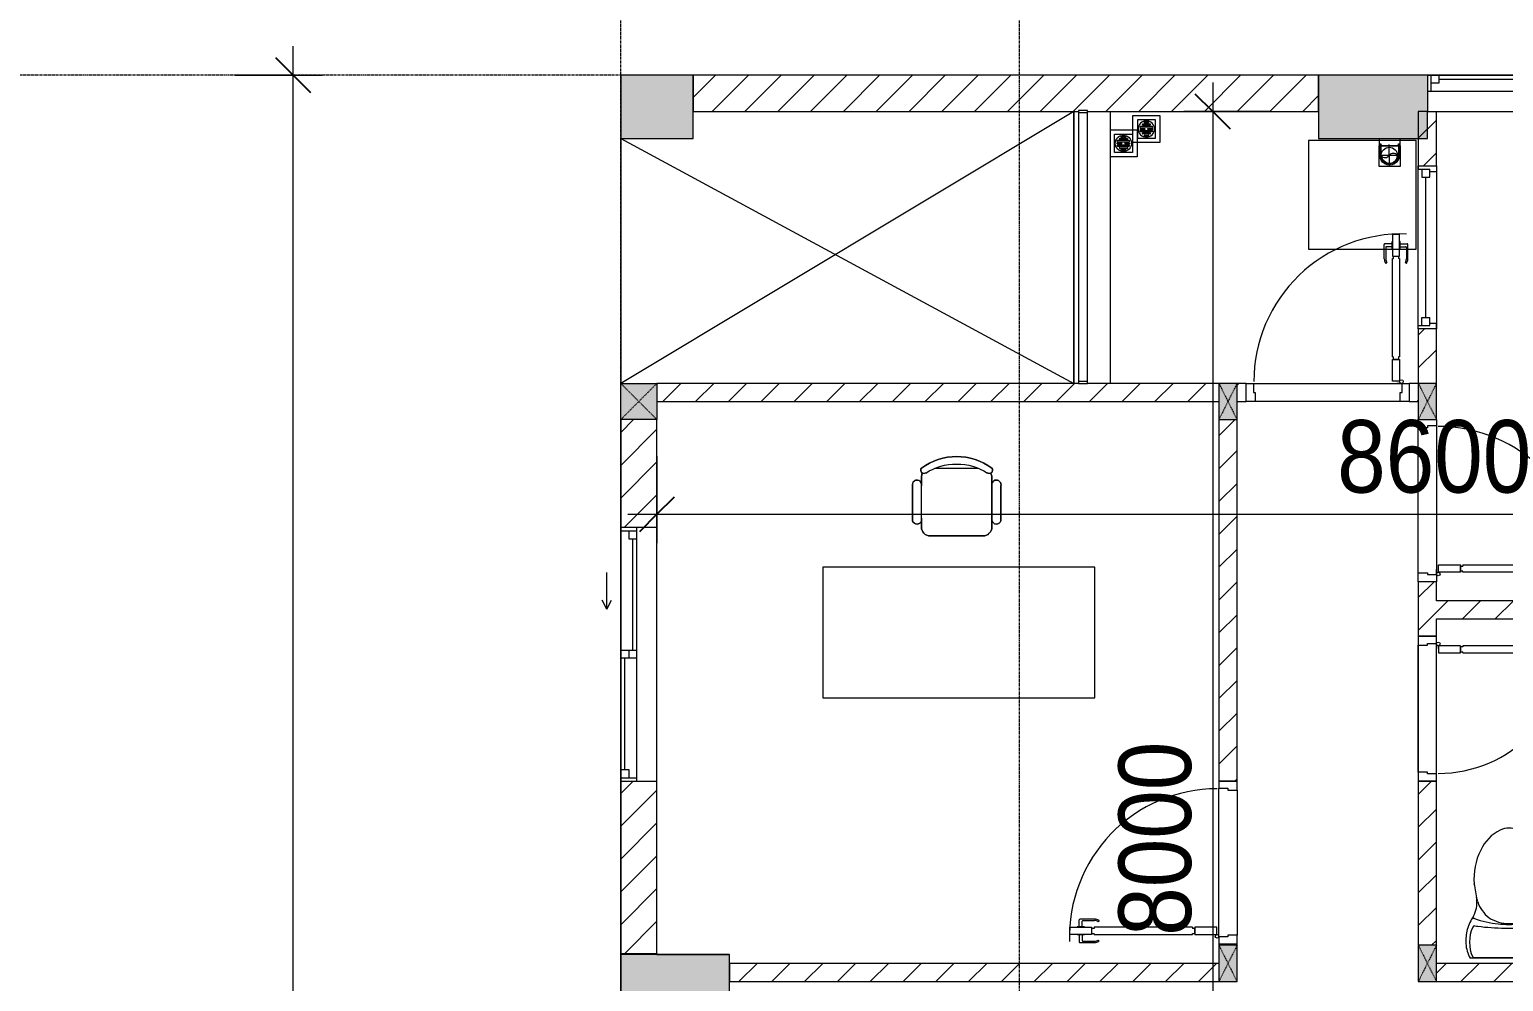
# Model space of a CAD drawing. Header units: millimetres. Extents: x 1591 to 239055, y -15958 to 83255.
# Drawn here: x 198571 to 206702, y 73237 to 78489 of the extents above; entities that cross this region are included whole.
import ezdxf

# ---------------------------------------------------------------- set-up
doc = ezdxf.new("R2010")
doc.units = ezdxf.units.MM
for name, pattern in [('Dash', [6, 3, -3]), ('Grid Line', [22.225, 12.7, -3.175, 3.175, -3.175]), ('IMPORT-CENTER _2_', [40.64, 25.4, -5.08, 5.08, -5.08])]:
    doc.linetypes.add(name, pattern=pattern)
for name, color, linetype, lineweight in [('0-1', 250, 'Continuous', 5), ('A-ANNO-DIMS', 211, 'Continuous', 9), ('A-ANNO-DIMS-160', 211, 'Continuous', 9), ('A-DETL-GENF-1', 9, 'Continuous', 9), ('A-DETL-THIN-1', 151, 'Continuous', 9), ('A-DOOR-1', 254, 'Continuous', 9), ('A-DOOR-2', 9, 'Continuous', 9), ('A-FLOR-1', 7, 'Continuous', 9), ('A-FLOR-2', 9, 'Continuous', 9), ('A-FLOR-HRAL-1', 254, 'Continuous', 9), ('A-FLOR-HRAL-2', 9, 'Continuous', 9), ('A-GLAZ', 151, 'Continuous', 9), ('A-GLAZ-1', 254, 'Continuous', 9), ('A-GLAZ-2', 9, 'Continuous', 9), ('A-WALL-1', 253, 'Continuous', 18), ('A-WALL-2', 9, 'Continuous', 9), ('A-WALL-3', 113, 'Continuous', 18), ('A-WALL-PATT-1', 10, 'Continuous', 9), ('A-WALL-PATT-2', 111, 'Continuous', 9), ('G-IMPT', 8, 'Continuous', 9), ('G-IMPT-1', 254, 'Continuous', 9), ('G-IMPT-2', 8, 'IMPORT-CENTER _2_', 9), ('I-FURN', 30, 'Continuous', 9), ('I-FURN-1', 254, 'Continuous', 9), ('M-EQPM', 50, 'Continuous', 9), ('M-EQPM-1', 254, 'Continuous', 9), ('P-SANR-FIXT-1', 254, 'Continuous', 9), ('S-COLS', 52, 'Continuous', 9), ('S-COLS-1', 52, 'Continuous', 5), ('S-COLS-2', 250, 'Continuous', 18), ('S-COLS-3', 254, 'Continuous', 9), ('S-COLS-4', 253, 'Continuous', 18), ('S-COLS-5', 52, 'Continuous', 18), ('S-COLS-HDLN', 52, 'Dash', 9), ('S-COLS-HDLN-1', 9, 'Dash', 9), ('S-GRID-1', 1, 'Grid Line', 9)]:
    doc.layers.add(name, color=color, linetype=linetype, lineweight=lineweight)
doc.styles.add('UTM Avo', font='UTM Avo.ttf', dxfattribs={"width": 0.9, "height": 400})
doc.dimstyles.new('1_Dim_chi_tiet_2_5', dxfattribs={"dimscale": 304.8, "dimtxt": 399.720379, "dimasz": 0.629921, "dimexe": 0.524934, "dimexo": 0.0625, "dimgap": 0.052493, "dimtad": 1, "dimdec": 0, "dimrnd": 5, "dimzin": 0, "dimdsep": 46, "dimtxsty": 'UTM Avo', "dimblk1": 'OBLIQUE', "dimblk2": 'OBLIQUE', "dimsah": 1, "dimcen": 0.09, "dimdle": 0.524934, "dimazin": 0, "dimtfac": 1, "dimtdec": 4, "dimtix": 1, "dimtmove": 0, "dimatfit": 3, "dimfxl": 1.049869, "dimfxlon": 1, "dimtvp": 1, "dimtolj": 1, "dimtzin": 0, "dimarcsym": 2})
doc.dimstyles.new('1_Dim_chi_tiet_2_5_1', dxfattribs={"dimscale": 304.8, "dimtxt": 399.720379, "dimasz": 0.629921, "dimexe": 0.524934, "dimexo": 0.0625, "dimgap": 0.052493, "dimtad": 1, "dimdec": 0, "dimrnd": 5, "dimzin": 0, "dimdsep": 46, "dimtxsty": 'UTM Avo', "dimblk1": 'OBLIQUE', "dimblk2": 'OBLIQUE', "dimsah": 1, "dimcen": 0.09, "dimdle": 0.524934, "dimazin": 0, "dimtfac": 1, "dimtdec": 4, "dimtix": 1, "dimtmove": 0, "dimatfit": 3, "dimfxl": 1.049869, "dimfxlon": 1, "dimtvp": 1, "dimtolj": 1, "dimtzin": 0, "dimarcsym": 2})
pattern_1 = [(45, (0, 0), (-90.50967, 90.50967), [])]
pattern_2 = [(45, (95879.7, 0), (-90.50967, 90.50967), [])]

# ---------------------------------------------------------------- blocks, each defined once
blk = doc.blocks.new('NCV_TKTC_KET CAU_rvt-1-TKCS_MB TẦNG 6-8')
at = {"layer": 'S-COLS-1'}
for points in [[(106352.6, 77886.9), (106352.6, 78236.9), (105952.6, 78236.9), (105952.6, 77886.9), (106086.5, 77886.9)], [(109802.5, 77886.9), (110402.5, 77886.9), (110402.5, 78236.9), (109802.5, 78236.9), (109802.5, 78036.9)], [(106552.6, 73036.9), (106552.6, 73386.9), (105952.6, 73386.9), (105952.6, 73036.9), (105977.6, 73036.9), (105977.6, 73041.9), (106027.6, 73041.9), (106027.6, 73036.9), (106086.5, 73036.9)]]:
    blk.add_hatch(color=256, dxfattribs=at).paths.add_polyline_path(points)
at = {"layer": 'A-FLOR-1'}
for p, q in [((108452.4, 78036.9), (108452.4, 76536.9)), ((105952.4, 76536.9), (105952.4, 69961.9))]:
    blk.add_line(p, q, dxfattribs=at)
at = {"layer": 'S-COLS-2'}
for p, q in [((106352.6, 78236.9), (105952.6, 78236.9)), ((105952.6, 78236.9), (105952.6, 77886.9)), ((106352.6, 77886.9), (106352.6, 78236.9)), ((110402.5, 78236.9), (109802.5, 78236.9)), ((109802.5, 78236.9), (109802.5, 77886.9)), ((110402.5, 77886.9), (110402.5, 78036.9)), ((105952.6, 77886.9), (106352.6, 77886.9)), ((109802.5, 77886.9), (110402.5, 77886.9)), ((105952.6, 73386.9), (105952.6, 73036.9)), ((106552.6, 73386.9), (105952.6, 73386.9)), ((106552.6, 73036.9), (106552.6, 73386.9))]:
    blk.add_line(p, q, dxfattribs=at)
blk = doc.blocks.new('DOOR_CW_01 CANH MO-PANEL KINH - DIW_01-900x2200-CỬA GỖ VÂN LAMINATE-V80-TKCS_MB TẦNG 6-8')
at = {"layer": 'A-DETL-GENF-1'}
for p, q in [((-397, -182), (-397, -62)), ((-397, -62), (-357, -62)), ((-357, -62), (-357, -182)), ((-357, -182), (-397, -182)), ((-397, -196), (-391, -196)), ((-397, -738), (-397, -196)), ((-391, -196), (-391, -182)), ((-391, -182), (-363, -182)), ((-363, -182), (-363, -196)), ((-357, -196), (-363, -196)), ((-357, -196), (-357, -738)), ((-433.9, -711.2), (-427.3, -715.8)), ((-320.1, -711.2), (-326.7, -715.8)), ((-442, -737), (-442, -816.5)), ((-434, -799.5), (-434, -737)), ((-399, -803.5), (-430, -803.5)), ((-399, -792.2), (-399, -831.8)), ((-397, -792.2), (-399, -792.2)), ((-397, -738), (-391, -738)), ((-357, -752), (-397, -752)), ((-397, -752), (-397, -872)), ((-397, -792.2), (-397, -831.8)), ((-391, -752), (-391, -738)), ((-363, -752), (-391, -752)), ((-357, -738), (-363, -738)), ((-363, -738), (-363, -752)), ((-357, -872), (-357, -752)), ((-357, -792.2), (-357, -831.8)), ((-357, -792.2), (-355, -792.2)), ((-355, -792.2), (-355, -831.8)), ((-355, -803.5), (-324, -803.5)), ((-320, -799.5), (-320, -737)), ((-312, -737), (-312, -816.5)), ((-399, -820.5), (-438, -820.5)), ((-399, -831.8), (-397, -831.8)), ((-397, -872), (-357, -872)), ((-355, -831.8), (-357, -831.8)), ((-355, -820.5), (-316, -820.5))]:
    blk.add_line(p, q, dxfattribs=at)
blk.add_circle((-407, -60), 10, dxfattribs=at)
for centre, radius, start, end in [((-407, -60), 814, 268, 0), ((-397, -737), 45, 145, 180), ((-397, -737), 37, 145, 180), ((-357, -737), 37, 0, 35), ((-357, -737), 45, 360, 35), ((-430, -799.5), 4, 180, 270), ((-324, -799.5), 4, 270, 0), ((-438, -816.5), 4, 180, 270), ((-316, -816.5), 4, 270, 0)]:
    blk.add_arc(centre, radius, start, end, dxfattribs=at)
at = {"layer": 'A-DOOR-2'}
for p, q in [((-450, -50), (-450, 50)), ((-450, 50), (-400, 50)), ((-400, 50), (-400, 0)), ((400, 0), (400, 50)), ((400, 50), (445, 50)), ((-410, -50), (-450, -50)), ((-410, 0), (-410, -50)), ((-400, 0), (-410, 0)), ((-407, -50), (-382, -50)), ((410, 0), (400, 0)), ((410, -50), (410, 0)), ((445, -50), (410, -50))]:
    blk.add_line(p, q, dxfattribs=at)
blk = doc.blocks.new('DOOR_CW_01 CANH MO-PANEL KINH - DIG_02-800x2200-CỬA NHÔM KÍNH-V22-TKCS_MB TẦNG 6-8')
at = {"layer": 'A-DETL-GENF-1'}
for p, q in [((-347, 772), (-307, 772)), ((-347, 652), (-347, 772)), ((-307, 772), (-307, 652)), ((-392, 637), (-392, 716.5)), ((-349, 720.5), (-388, 720.5)), ((-384, 699.5), (-384, 637)), ((-349, 703.5), (-380, 703.5)), ((-349, 731.8), (-347, 731.8)), ((-349, 692.2), (-349, 731.8)), ((-347, 692.2), (-349, 692.2)), ((-347, 692.2), (-347, 731.8)), ((-307, 652), (-347, 652)), ((-313, 652), (-341, 652)), ((-341, 652), (-341, 638)), ((-313, 638), (-313, 652)), ((-307, 692.2), (-307, 731.8)), ((-305, 731.8), (-307, 731.8)), ((-307, 692.2), (-305, 692.2)), ((-305, 692.2), (-305, 731.8)), ((-305, 720.5), (-266, 720.5)), ((-305, 703.5), (-274, 703.5)), ((-270, 699.5), (-270, 637)), ((-262, 637), (-262, 716.5)), ((-383.9, 611.2), (-377.3, 615.8)), ((-347, 638), (-341, 638)), ((-347, 638), (-347, 196)), ((-307, 638), (-313, 638)), ((-307, 196), (-307, 638)), ((-270.1, 611.2), (-276.7, 615.8)), ((-347, 196), (-341, 196)), ((-307, 182), (-347, 182)), ((-347, 182), (-347, 62)), ((-341, 196), (-341, 182)), ((-341, 182), (-313, 182)), ((-307, 196), (-313, 196)), ((-313, 182), (-313, 196)), ((-307, 62), (-307, 182)), ((-347, 62), (-307, 62))]:
    blk.add_line(p, q, dxfattribs=at)
blk.add_circle((-357, 60), 10, dxfattribs=at)
for centre, radius, start, end in [((-357, 60), 714, 360, 92), ((-388, 716.5), 4, 90, 180), ((-380, 699.5), 4, 90, 180), ((-274, 699.5), 4, 0, 90), ((-266, 716.5), 4, 0, 90), ((-347, 637), 45, 180, 215), ((-347, 637), 37, 180, 215), ((-307, 637), 37, 325, 0), ((-307, 637), 45, 325, 0)]:
    blk.add_arc(centre, radius, start, end, dxfattribs=at)
at = {"layer": 'A-DOOR-2'}
for p, q in [((-360, 50), (-400, 50)), ((-400, 50), (-400, -50)), ((-360, 0), (-360, 50)), ((-350, 0), (-360, 0)), ((-357, 50), (-332, 50)), ((-350, -50), (-350, 0)), ((360, 0), (350, 0)), ((350, 0), (350, -50)), ((400, 50), (360, 50)), ((360, 50), (360, 0)), ((400, -50), (400, 50)), ((-400, -50), (-350, -50)), ((350, -50), (400, -50))]:
    blk.add_line(p, q, dxfattribs=at)
blk = doc.blocks.new('DOOR_CW_01 CANH MO-PANEL KINH - DIW_01-900x2200-CỬA GỖ VÂN LAMINATE-553393-TKCS_MB TẦNG 6-8')
at = {"layer": 'A-DETL-GENF-1'}
for p, q in [((-442, 737), (-442, 816.5)), ((-399, 820.5), (-438, 820.5)), ((-399, 831.8), (-397, 831.8)), ((-399, 792.2), (-399, 831.8)), ((-397, 872), (-357, 872)), ((-397, 752), (-397, 872)), ((-397, 792.2), (-397, 831.8)), ((-357, 872), (-357, 752)), ((-357, 792.2), (-357, 831.8)), ((-355, 831.8), (-357, 831.8)), ((-355, 792.2), (-355, 831.8)), ((-355, 820.5), (-316, 820.5)), ((-312, 737), (-312, 816.5)), ((-434, 799.5), (-434, 737)), ((-399, 803.5), (-430, 803.5)), ((-397, 792.2), (-399, 792.2)), ((-357, 752), (-397, 752)), ((-397, 738), (-391, 738)), ((-397, 738), (-397, 196)), ((-363, 752), (-391, 752)), ((-391, 752), (-391, 738)), ((-363, 738), (-363, 752)), ((-357, 738), (-363, 738)), ((-357, 792.2), (-355, 792.2)), ((-357, 196), (-357, 738)), ((-355, 803.5), (-324, 803.5)), ((-320, 799.5), (-320, 737)), ((-433.9, 711.2), (-427.3, 715.8)), ((-320.1, 711.2), (-326.7, 715.8)), ((-397, 196), (-391, 196)), ((-357, 182), (-397, 182)), ((-397, 182), (-397, 62)), ((-391, 196), (-391, 182)), ((-391, 182), (-363, 182)), ((-357, 196), (-363, 196)), ((-363, 182), (-363, 196)), ((-357, 62), (-357, 182)), ((-397, 62), (-357, 62))]:
    blk.add_line(p, q, dxfattribs=at)
blk.add_circle((-407, 60), 10, dxfattribs=at)
for centre, radius, start, end in [((-438, 816.5), 4, 90, 180), ((-407, 60), 814, 360, 92), ((-316, 816.5), 4, 0, 90), ((-397, 737), 45, 180, 215), ((-430, 799.5), 4, 90, 180), ((-397, 737), 37, 180, 215), ((-357, 737), 37, 325, 0), ((-324, 799.5), 4, 360, 90), ((-357, 737), 45, 325, 0)]:
    blk.add_arc(centre, radius, start, end, dxfattribs=at)
at = {"layer": 'A-DOOR-2'}
for p, q in [((-410, 50), (-450, 50)), ((-450, 50), (-450, -50)), ((-410, 0), (-410, 50)), ((-400, 0), (-410, 0)), ((-407, 50), (-382, 50)), ((-400, -50), (-400, 0)), ((410, 0), (400, 0)), ((400, 0), (400, -50)), ((450, 50), (410, 50)), ((410, 50), (410, 0)), ((450, -50), (450, 50)), ((-450, -50), (-400, -50)), ((400, -50), (450, -50))]:
    blk.add_line(p, q, dxfattribs=at)
blk = doc.blocks.new('TOILET - TOILET-400871-TKCS_MB TẦNG 6-8')
at = {"layer": 'P-SANR-FIXT-1'}
for p, q in [((-171.7, 330.3), (-178.6, 355.5)), ((171.7, 330.3), (178.6, 355.5)), ((214.2, 19), (-214.2, 19)), ((194, 19.9), (-194, 19.9))]:
    blk.add_line(p, q, dxfattribs=at)
for centre, radius, start, end in [((0, 624.4), 111.7, 64.77183, 115.22817), ((45.1, 528.6), 217.6, 115.22817, 156.77836), ((-45.1, 528.6), 217.6, 23.22164, 64.77183), ((137.1, 461.2), 329.8, 152.31223, 185.65128), ((-137.1, 461.2), 329.8, 356.31654, 27.68777), ((-719.2, 297.5), 544.3, 4.54411, 13.94638), ((-1948.3, 805.1), 2171.2, 349.10509, 350.31902), ((-343.5, 327.4), 167.3, 332.62003, 4.54411), ((-0.4, 384), 179.5, 197.4036, 232.5964), ((0.4, 384), 179.5, 307.4036, 342.5964), ((343.5, 327.4), 167.3, 175.45589, 207.37997), ((719.2, 297.5), 544.3, 169.71206, 175.45589), ((-4, 115.7), 233.6, 144.78534, 164.70394), ((4, 115.7), 233.6, 15.29606, 35.21466), ((1.9, 114.1), 239.7, 164.70394, 183.54866), ((-9.8, 107.2), 207.3, 156.28619, 203.71381), ((-195, 224.1), 13.8, 71.00733, 129.32763), ((-189.1, 185.5), 11.7, 82.4212, 154.58952), ((0.6, 792.1), 586.9, 251.00733, 264.16785), ((178.9, 2951.3), 2778.4, 262.4212, 262.76486), ((-14.3, 1400.4), 1215.6, 262.59303, 269.60263), ((0, 416), 206.1, 237.92683, 270), ((0, 786.7), 581.5, 264.16785, 275.83215), ((0, 3462.8), 3278, 269.60263, 270.39737), ((0, 416), 206.1, 270, 302.07317), ((14.3, 1400.4), 1215.6, 270.39737, 277.40697), ((-0.6, 792.1), 586.9, 275.83215, 288.99267), ((-178.9, 2951.3), 2778.4, 277.23514, 277.5788), ((189.1, 185.5), 11.7, 25.41048, 97.5788), ((195, 224.1), 13.8, 50.67237, 108.99267), ((9.8, 107.2), 207.3, 336.28619, 23.71381), ((-1.9, 114.1), 239.7, 356.45134, 15.29606), ((-46.1, 111.1), 191.6, 183.54866, 208.71907), ((46.1, 111.1), 191.6, 331.28093, 356.45134), ((-193.7, 26.4), 6.48, 203.71381, 267.68322), ((193.7, 26.4), 6.48, 272.31678, 336.28619)]:
    blk.add_arc(centre, radius, start, end, dxfattribs=at)
blk = doc.blocks.new('BAN LV A - BAN LV A_dwg_ban hoc2-348006-TKCS_MB TẦNG 6-8')
at = {"layer": 'I-FURN'}
for p, q in [((145.8, 437.4), (-145.8, 437.4)), ((-243, 354.4), (-243, 162)), ((-194.4, 388.8), (-194.4, 113.4)), ((194.4, 113.4), (194.4, 388.8)), ((194.4, 351.4), (194.4, 150.8)), ((243.7, 162), (243.7, 354.4)), ((-120.5, 64.8), (120.5, 64.8))]:
    blk.add_line(p, q, dxfattribs=at)
at = {"layer": 'I-FURN', "flags": 128}
blk.add_lwpolyline([(-737.8, 610.5), (-737.8, 1330.5), (-154.9, 1330.5), (762.2, 1330.5), (762.2, 610.5)], close=True, dxfattribs=at)
at = {"layer": 'I-FURN'}
for centre, radius, start, end in [((-145.8, 388.8), 48.6, 90, 180), ((145.8, 388.8), 48.6, 360, 90), ((-218.7, 347.3), 25.3, 343.7398, 163.7398), ((219.4, 347.3), 25.3, 16.2602, 170.70537), ((-218.7, 154.9), 25.3, 163.7398, 16.2602), ((-180.2, 75.4), 17.8, 57.97259, 216.69006), ((-145.8, 113.4), 48.6, 180, 207.58444), ((0, 359.3), 318.2, 237.57575, 302.42425), ((180.2, 75.4), 17.8, 323.30994, 122.02741), ((145.8, 113.4), 48.6, 332.41556, 0), ((219.4, 154.9), 25.3, 189.29463, 16.2602), ((0, 324), 324, 233.1301, 306.8699)]:
    blk.add_arc(centre, radius, start, end, dxfattribs=at)
blk = doc.blocks.new('BAN LV A - BAN LV A_dwg-348005-TKCS_MB TẦNG 6-8')
at = {"extrusion": (0, 0, -1), "zscale": -1, "rotation": 180}
blk.add_blockref('BAN LV A - BAN LV A_dwg_ban hoc2-348006-TKCS_MB TẦNG 6-8', (-729, 1383.7), dxfattribs=at)
blk = doc.blocks.new('BAN LV A - BAN LV A-348231-TKCS_MB TẦNG 6-8')
at = {"layer": 'I-FURN-1'}
for p, q in [((486, 1221.7), (486, 1029.3)), ((534.6, 1270.3), (534.6, 1235.9)), ((923.4, 1232.9), (923.4, 1270.3)), ((972.7, 1029.3), (972.7, 1221.7)), ((534.6, 1029.3), (534.6, 994.9)), ((923.4, 994.9), (923.4, 1032.3)), ((583.2, 946.3), (874.8, 946.3)), ((1491.2, 773.2), (-8.8, 773.2)), ((-8.8, 773.2), (-8.8, 53.2)), ((1491.2, 53.2), (1491.2, 773.2)), ((-8.8, 53.2), (1491.2, 53.2))]:
    blk.add_line(p, q, dxfattribs=at)
for centre, radius, start, end in [((729, 1059.7), 324, 53.1301, 126.8699), ((548.9, 1308.3), 17.8, 143.30994, 240.59603), ((909.2, 1308.3), 17.8, 299.40397, 36.69006), ((510.3, 1228.8), 25.3, 16.2602, 196.2602), ((583.2, 1270.3), 48.6, 152.41556, 180), ((874.8, 1270.3), 48.6, 360, 27.58444), ((948.4, 1228.8), 25.3, 343.7398, 170.70537), ((510.3, 1036.4), 25.3, 196.2602, 343.7398), ((583.2, 994.9), 48.6, 180, 270), ((874.8, 994.9), 48.6, 270, 360), ((948.4, 1036.4), 25.3, 189.29463, 343.7398)]:
    blk.add_arc(centre, radius, start, end, dxfattribs=at)
blk.add_blockref('BAN LV A - BAN LV A_dwg-348005-TKCS_MB TẦNG 6-8', (0, 0))
blk = doc.blocks.new('MAY GIAT - MAY GIAT_dwg-348053-TKCS_MB TẦNG 6-8')
at = {"layer": 'G-IMPT-1', "flags": 128}
blk.add_lwpolyline([(5, 596.6), (5, 2.3), (605, 2.3), (605, 596.6)], close=True, dxfattribs=at)
blk = doc.blocks.new('MAY GIAT - MAY GIAT-348233-TKCS_MB TẦNG 6-8')
at = {"layer": 'I-FURN-1'}
for p, q in [((5, 596.6), (5, 2.3)), ((605, 596.6), (5, 596.6)), ((605, 2.3), (605, 596.6)), ((5, 2.3), (605, 2.3))]:
    blk.add_line(p, q, dxfattribs=at)
blk.add_blockref('MAY GIAT - MAY GIAT_dwg-348053-TKCS_MB TẦNG 6-8', (0, 0))
blk = doc.blocks.new('THU NUOC - THU NUOC-455054-TKCS_MB TẦNG 6-8')
at = {"layer": 'M-EQPM-1'}
for p, q in [((-66.3, -70.6), (-66.3, 79.4)), ((-66.3, 79.4), (83.7, 79.4)), ((58.7, 54.4), (-41.3, 54.4)), ((-41.3, 54.4), (-41.3, -45.6)), ((-23.3, 19.6), (40.9, 19.6)), ((40.9, 13.6), (-23.3, 13.6)), ((-23.3, 7.2), (0.7, 7.2)), ((0.7, 1.2), (-23.3, 1.2)), ((-11, 32.1), (28.5, 32.1)), ((28.5, 26.1), (-11, 26.1)), ((-1.1, 44.5), (18.5, 44.5)), ((18.5, 38.5), (-1.1, 38.5)), ((0.7, 7.2), (0.7, 1.2)), ((16.7, 1.2), (16.7, 7.2)), ((16.7, 7.2), (40.9, 7.2)), ((40.9, 1.2), (16.7, 1.2)), ((58.7, -45.6), (58.7, 54.4)), ((83.7, 79.4), (83.7, -70.6)), ((83.7, -70.6), (-66.3, -70.6)), ((-41.3, -45.6), (58.7, -45.6)), ((-23.3, -4.8), (40.9, -4.8)), ((40.9, -10.8), (-23.3, -10.8)), ((-11, -17.3), (28.5, -17.3)), ((28.5, -23.3), (-11, -23.3)), ((-1.1, -29.6), (18.5, -29.6)), ((18.5, -35.6), (-1.1, -35.6))]:
    blk.add_line(p, q, dxfattribs=at)
for centre, radius, start, end in [((8.7, 4.4), 45, 0, 180), ((8.7, 4.4), 45, 360, 180), ((8.7, 4.4), 45, 180, 0), ((8.7, 4.4), 45, 180, 360), ((-23.3, 16.6), 3, 90, 270), ((-23.3, 4.2), 3, 90, 270), ((-11, 29.1), 3, 90, 270), ((-1.1, 41.5), 3, 90, 270), ((18.5, 41.5), 3, 270, 90), ((28.5, 29.1), 3, 270, 90), ((40.9, 16.6), 3, 270, 90), ((40.9, 4.2), 3, 270, 90), ((-23.3, -7.8), 3, 90, 270), ((-11, -20.3), 3, 90, 270), ((-1.1, -32.6), 3, 90, 270), ((18.5, -32.6), 3, 270, 90), ((28.5, -20.3), 3, 270, 90), ((40.9, -7.8), 3, 270, 90)]:
    blk.add_arc(centre, radius, start, end, dxfattribs=at)
blk = doc.blocks.new('Railing - 50 x 10mm-901205-TKCS_MB TẦNG 6-8')
at = {"layer": 'A-FLOR-HRAL-2'}
for p, q in [((25, 5), (-25, 5)), ((-25, 5), (-25, -5)), ((25, -5), (25, 5)), ((-25, -5), (25, -5))]:
    blk.add_line(p, q, dxfattribs=at)
blk = doc.blocks.new('Railing - Railing-885112-TKCS_MB TẦNG 6-8')
at = {"layer": 'A-FLOR-HRAL-2'}
for p, q in [((85569.1, 68771.2), (85569.1, 67285.8)), ((85619.1, 67285.8), (85619.1, 68771.2))]:
    blk.add_line(p, q, dxfattribs=at)
for p in [(85594.1, 68776.2), (85594.1, 67280.8)]:
    blk.add_blockref('Railing - 50 x 10mm-901205-TKCS_MB TẦNG 6-8', p)
blk = doc.blocks.new('G1_SOF - BO TRU - 100x200-745959-TKCS_MB TẦNG 6-8')
at = {"layer": 'S-COLS'}
blk.add_hatch(color=256, dxfattribs=at).paths.add_polyline_path([(-50, 100), (-50, -100), (50, -100), (50, 100)])
at = {"layer": 'S-COLS-4'}
for p, q in [((50, 100), (-50, 100)), ((-50, 100), (-50, -100)), ((50, -100), (50, 100)), ((-50, -100), (50, -100))]:
    blk.add_line(p, q, dxfattribs=at)
at = {"layer": 'S-COLS-HDLN-1'}
for p, q in [((50, 100), (-50, -100)), ((-50, 100), (50, -100))]:
    blk.add_line(p, q, dxfattribs=at)
blk = doc.blocks.new('DOOR_CW_01 CANH MO-PANEL KINH - DIG_01-900x2200-CỬA NHÔM KÍNH-901215-TKCS_MB TẦNG 6-8')
at = {"layer": 'A-DETL-GENF-1'}
for p, q in [((-397, -182), (-397, -62)), ((-397, -62), (-357, -62)), ((-357, -62), (-357, -182)), ((-357, -182), (-397, -182)), ((-397, -196), (-391, -196)), ((-397, -738), (-397, -196)), ((-391, -196), (-391, -182)), ((-391, -182), (-363, -182)), ((-363, -182), (-363, -196)), ((-357, -196), (-363, -196)), ((-357, -196), (-357, -738)), ((-433.9, -711.2), (-427.3, -715.8)), ((-320.1, -711.2), (-326.7, -715.8)), ((-442, -737), (-442, -816.5)), ((-434, -799.5), (-434, -737)), ((-399, -803.5), (-430, -803.5)), ((-399, -792.2), (-399, -831.8)), ((-397, -792.2), (-399, -792.2)), ((-397, -738), (-391, -738)), ((-357, -752), (-397, -752)), ((-397, -752), (-397, -872)), ((-397, -792.2), (-397, -831.8)), ((-391, -752), (-391, -738)), ((-363, -752), (-391, -752)), ((-357, -738), (-363, -738)), ((-363, -738), (-363, -752)), ((-357, -872), (-357, -752)), ((-357, -792.2), (-357, -831.8)), ((-357, -792.2), (-355, -792.2)), ((-355, -792.2), (-355, -831.8)), ((-355, -803.5), (-324, -803.5)), ((-320, -799.5), (-320, -737)), ((-312, -737), (-312, -816.5)), ((-399, -820.5), (-438, -820.5)), ((-399, -831.8), (-397, -831.8)), ((-397, -872), (-357, -872)), ((-355, -831.8), (-357, -831.8)), ((-355, -820.5), (-316, -820.5))]:
    blk.add_line(p, q, dxfattribs=at)
blk.add_circle((-407, -60), 10, dxfattribs=at)
for centre, radius, start, end in [((-407, -60), 814, 268, 0), ((-397, -737), 45, 145, 180), ((-397, -737), 37, 145, 180), ((-357, -737), 37, 0, 35), ((-357, -737), 45, 360, 35), ((-430, -799.5), 4, 180, 270), ((-324, -799.5), 4, 270, 0), ((-438, -816.5), 4, 180, 270), ((-316, -816.5), 4, 270, 0)]:
    blk.add_arc(centre, radius, start, end, dxfattribs=at)
at = {"layer": 'A-DOOR-2'}
for p, q in [((-450, -50), (-450, 50)), ((-450, 50), (-400, 50)), ((-400, 50), (-400, 0)), ((400, 0), (400, 50)), ((400, 50), (450, 50)), ((450, 50), (450, -50)), ((-410, -50), (-450, -50)), ((-410, 0), (-410, -50)), ((-400, 0), (-410, 0)), ((-407, -50), (-382, -50)), ((410, 0), (400, 0)), ((410, -50), (410, 0)), ((450, -50), (410, -50))]:
    blk.add_line(p, q, dxfattribs=at)
blk = doc.blocks.new('M_Fixed - 900 x 1400-901190-TKCS_MB TẦNG 6-8')
at = {"layer": 'A-GLAZ-2'}
for p, q in [((-450, 63), (-431, 63)), ((-431, 63), (-431, 0)), ((-431, 44), (-387, 44)), ((-387, 44), (-387, 0)), ((-387, 22), (387, 22)), ((387, 44), (387, 0)), ((431, 44), (387, 44)), ((431, 63), (431, 0)), ((448.9, 63), (431, 63)), ((-450, -37), (-418, -37)), ((-431, 0), (-387, 0)), ((-418, 0), (-418, -37)), ((387, 0), (431, 0)), ((418, 0), (418, -37)), ((450, -37), (418, -37))]:
    blk.add_line(p, q, dxfattribs=at)
blk = doc.blocks.new('NCV_TKTC_TANG 6 - 8_rvt-2-TKCS_MB TẦNG 6-8')
at = {"layer": 'A-WALL-PATT-1'}
h = blk.add_hatch(dxfattribs=at)
h.set_pattern_fill('FP_1', color=256, style=0, pattern_type=2)
h.set_pattern_definition(pattern_1)
h.paths.add_polyline_path([(110352.6, 76536.9), (110452.6, 76536.9), (110452.6, 76836.9), (110352.6, 76836.9)])
h.paths.add_polyline_path([(110452.6, 77736.9), (110452.6, 78036.9), (110352.6, 78036.9), (110352.6, 77736.9), (110402.5, 77736.9)])
h = blk.add_hatch(dxfattribs=at)
h.set_pattern_fill('FP_1', color=256, style=0, pattern_type=2)
h.set_pattern_definition(pattern_1)
h.paths.add_polyline_path([(109252.6, 76436.9), (109252.6, 76536.9), (106152.6, 76536.9), (106152.6, 76436.9), (108504.6, 76436.9)])
h = blk.add_hatch(dxfattribs=at)
h.set_pattern_fill('FP_1', color=256, style=0, pattern_type=2)
h.set_pattern_definition(pattern_1)
h.paths.add_polyline_path([(110302.6, 76436.9), (110352.6, 76436.9), (110352.6, 76536.9), (110302.6, 76536.9), (110302.6, 76528.9)])
h.paths.add_polyline_path([(109402.6, 76436.9), (109402.6, 76536.9), (109352.6, 76536.9), (109352.6, 76436.9)])
h = blk.add_hatch(dxfattribs=at)
h.set_pattern_fill('FP_1', color=256, style=0, pattern_type=2)
h.set_pattern_definition(pattern_1)
h.paths.add_polyline_path([(109310.6, 73436.9), (109352.6, 73436.9), (109352.6, 73443.1), (109252.6, 73443.1), (109252.6, 73436.9)])
h.paths.add_polyline_path([(109310.6, 74343.1), (109352.6, 74343.1), (109352.6, 76336.9), (109252.6, 76336.9), (109252.6, 74343.1)])
h = blk.add_hatch(dxfattribs=at)
h.set_pattern_fill('FP_1', color=256, style=0, pattern_type=2)
h.set_pattern_definition(pattern_1)
h.paths.add_polyline_path([(110452.6, 73436.9), (110452.6, 74342.4), (110352.6, 74342.4), (110352.6, 73436.9)])
h.paths.add_polyline_path([(110452.6, 75142.4), (110452.6, 75442), (110352.6, 75442), (110352.6, 75142.4)])
h = blk.add_hatch(dxfattribs=at)
h.set_pattern_fill('FP_1', color=256, style=0, pattern_type=2)
h.set_pattern_definition(pattern_1)
h.paths.add_polyline_path([(110452.6, 75236.9), (112352.6, 75236.9), (112352.6, 75336.9), (110452.6, 75336.9)])
h = blk.add_hatch(dxfattribs=at)
h.set_pattern_fill('FP_1', color=256, style=0, pattern_type=2)
h.set_pattern_definition(pattern_1)
h.paths.add_polyline_path([(109252.6, 73236.9), (109252.6, 73336.9), (106552.6, 73336.9), (106552.6, 73236.9)])
h = blk.add_hatch(dxfattribs=at)
h.set_pattern_fill('FP_1', color=256, style=0, pattern_type=2)
h.set_pattern_definition(pattern_1)
h.paths.add_polyline_path([(112252.6, 73236.9), (112252.6, 73336.9), (110452.6, 73336.9), (110452.6, 73236.9), (110922.6, 73236.9)])
at = {"layer": 'A-FLOR-2'}
for p, q in [((110252.6, 76436.9), (109452.6, 76436.9)), ((110352.6, 75492), (110352.6, 76292)), ((110452.6, 76302), (110452.6, 75482)), ((110352.6, 74392.4), (110352.6, 75092.4)), ((110352.6, 75092.4), (110352.6, 74392.4)), ((110452.6, 74382.4), (110452.6, 75102.4)), ((109252.6, 73483.1), (109252.6, 74303.1)), ((109352.6, 74293.1), (109352.6, 73493.1)), ((106152.6, 73391.9), (106152.6, 73386.9)), ((106152.6, 73386.9), (106552.6, 73386.9))]:
    blk.add_line(p, q, dxfattribs=at)
at = {"layer": 'A-WALL-1'}
for p, q in [((110402.5, 78036.9), (110352.6, 78036.9)), ((110352.6, 78036.9), (110352.6, 77736.9)), ((110452.6, 77736.9), (110452.6, 78036.9)), ((110352.6, 77736.9), (110452.6, 77736.9)), ((110452.6, 76836.9), (110352.6, 76836.9)), ((110352.6, 76836.9), (110352.6, 76536.9)), ((110452.6, 76536.9), (110452.6, 76836.9)), ((108477.6, 76536.9), (106152.6, 76536.9)), ((109252.6, 76536.9), (108527.6, 76536.9)), ((109402.6, 76536.9), (109352.6, 76536.9)), ((109402.6, 76436.9), (109402.6, 76536.9)), ((110352.6, 76536.9), (110302.6, 76536.9)), ((110302.6, 76536.9), (110302.6, 76436.9)), ((106152.6, 76436.9), (109252.6, 76436.9)), ((109352.6, 76436.9), (109402.6, 76436.9)), ((110302.6, 76436.9), (110352.6, 76436.9)), ((109252.6, 76336.9), (109252.6, 74343.1)), ((109352.6, 74343.1), (109352.6, 76336.9)), ((110452.6, 75442), (110352.6, 75442)), ((110352.6, 75442), (110352.6, 75142.4)), ((110452.6, 75336.9), (110452.6, 75442)), ((112352.6, 75336.9), (110452.6, 75336.9)), ((110452.6, 75142.4), (110452.6, 75236.9)), ((110452.6, 75236.9), (112252.6, 75236.9)), ((110352.6, 75142.4), (110452.6, 75142.4)), ((109252.6, 74343.1), (109352.6, 74343.1)), ((110452.6, 74342.4), (110352.6, 74342.4)), ((110352.6, 74342.4), (110352.6, 73436.9)), ((110452.6, 73436.9), (110452.6, 74342.4)), ((109252.6, 73443.1), (109252.6, 73436.9)), ((109352.6, 73443.1), (109252.6, 73443.1)), ((109352.6, 73436.9), (109352.6, 73443.1)), ((109252.6, 73336.9), (106552.6, 73336.9)), ((106552.6, 73336.9), (106552.6, 73236.9)), ((112252.6, 73336.9), (110452.6, 73336.9)), ((106552.6, 73236.9), (109252.6, 73236.9)), ((110452.6, 73236.9), (112252.6, 73236.9))]:
    blk.add_line(p, q, dxfattribs=at)
at = {"layer": 'A-WALL-2'}
for p, q in [((108452.6, 76536.9), (108452.6, 78036.9)), ((108652.6, 78036.9), (108652.6, 76536.9)), ((110352.6, 76836.9), (110352.6, 77736.9)), ((110452.6, 77736.9), (110452.6, 76836.9)), ((109442.6, 76536.9), (110262.6, 76536.9)), ((110252.6, 76436.9), (109452.6, 76436.9)), ((110352.6, 75492), (110352.6, 76292)), ((110452.6, 76302), (110452.6, 75482)), ((109252.6, 73483.1), (109252.6, 74303.1)), ((109352.6, 74293.1), (109352.6, 73493.1))]:
    blk.add_line(p, q, dxfattribs=at)
at = {"layer": 'A-DOOR-1'}
for name, p, rotation in [('DOOR_CW_01 CANH MO-PANEL KINH - DIG_01-900x2200-CỬA NHÔM KÍNH-901215-TKCS_MB TẦNG 6-8', (109852.6, 76486.9), 180), ('DOOR_CW_01 CANH MO-PANEL KINH - DIW_01-900x2200-CỬA GỖ VÂN LAMINATE-V80-TKCS_MB TẦNG 6-8', (110402.6, 75892), 89.99999999999908), ('DOOR_CW_01 CANH MO-PANEL KINH - DIG_02-800x2200-CỬA NHÔM KÍNH-V22-TKCS_MB TẦNG 6-8', (110402.6, 74742.4), 269.9999999999991), ('DOOR_CW_01 CANH MO-PANEL KINH - DIW_01-900x2200-CỬA GỖ VÂN LAMINATE-553393-TKCS_MB TẦNG 6-8', (109302.6, 73893.1), 89.9999999999992)]:
    blk.add_blockref(name, p, dxfattribs=dict(at, rotation=rotation))
at = {"layer": 'A-FLOR-HRAL-1'}
blk.add_blockref('Railing - Railing-885112-TKCS_MB TẦNG 6-8', (22908.5, 9260.7), dxfattribs=at)
at = {"layer": 'A-GLAZ-1', "rotation": 89.99999999999908}
blk.add_blockref('M_Fixed - 900 x 1400-901190-TKCS_MB TẦNG 6-8', (110415.6, 77286.9), dxfattribs=at)
at = {"layer": 'I-FURN-1', "rotation": 89.99999999999902}
blk.add_blockref('MAY GIAT - MAY GIAT-348233-TKCS_MB TẦNG 6-8', (110342.6, 77272), dxfattribs=at)
at = {"layer": 'I-FURN-1'}
blk.add_blockref('BAN LV A - BAN LV A-348231-TKCS_MB TẦNG 6-8', (107076.9, 74749.2), dxfattribs=at)
at = {"layer": 'M-EQPM-1'}
blk.add_blockref('THU NUOC - THU NUOC-455054-TKCS_MB TẦNG 6-8', (108843.9, 77935.9), dxfattribs=at)
at = {"layer": 'P-SANR-FIXT-1'}
blk.add_blockref('TOILET - TOILET-400871-TKCS_MB TẦNG 6-8', (110852.2, 73346.9), dxfattribs=at)
at = {"layer": 'S-COLS-3'}
for p in [(109302.6, 76436.9), (110402.6, 76436.9), (109302.6, 73336.9), (110402.6, 73336.9)]:
    blk.add_blockref('G1_SOF - BO TRU - 100x200-745959-TKCS_MB TẦNG 6-8', p, dxfattribs=at)
blk = doc.blocks.new('G1_SOF - BO TRU - 200x200-3056269-TKCS_MB TẦNG 6-8')
at = {"layer": 'S-COLS'}
blk.add_hatch(color=256, dxfattribs=at).paths.add_polyline_path([(100, 100), (-100, 100), (-100, -100), (100, -100)])
at = {"layer": 'S-COLS-5'}
for p, q in [((-100, 100), (100, 100)), ((-100, -100), (-100, 100)), ((100, 100), (100, -100)), ((100, -100), (-100, -100))]:
    blk.add_line(p, q, dxfattribs=at)
at = {"layer": 'S-COLS-HDLN'}
for p, q in [((100, -100), (-100, 100)), ((-100, -100), (100, 100))]:
    blk.add_line(p, q, dxfattribs=at)
blk = doc.blocks.new('TKTC_XREF_251221_MB TANG 2-7 - TKTC_XREF_260130_MB TANG 2-5_dwg_THU NUOC - THU NUOC-444531-TKCS_MB TẦNG 1-V149-TKCS_MB TẦNG 6-8')
at = {"layer": 'G-IMPT'}
for p, q in [((-23.3, 10.8), (40.9, 10.8)), ((40.9, 4.8), (-23.3, 4.8)), ((-11, 23.3), (28.5, 23.3)), ((28.5, 17.3), (-11, 17.3)), ((-1.1, 35.6), (18.5, 35.6)), ((18.5, 29.6), (-1.1, 29.6)), ((-23.3, -13.6), (40.9, -13.6)), ((40.9, -19.6), (-23.3, -19.6)), ((-11, -26.1), (28.5, -26.1)), ((28.5, -32.1), (-11, -32.1)), ((-1.1, -38.5), (18.5, -38.5)), ((18.5, -44.5), (-1.1, -44.5))]:
    blk.add_line(p, q, dxfattribs=at)
at = {"layer": 'G-IMPT', "flags": 128}
for points in [[(82, 70.6), (-66.3, 70.6), (-66.3, -79.4), (82, -79.4)], [(-23.3, -1.2), (0.7, -1.2), (0.7, -7.2), (-23.3, -7.2)], [(40.9, -7.2), (16.7, -7.2), (16.7, -1.2), (40.9, -1.2)]]:
    blk.add_lwpolyline(points, dxfattribs=at)
blk.add_lwpolyline([(58.7, -54.4), (58.7, 45.6), (-41.3, 45.6), (-41.3, -54.4)], close=True, dxfattribs=at)
at = {"layer": 'G-IMPT'}
for centre, radius, start, end in [((8.7, -4.4), 45, 360, 180), ((8.7, -4.4), 45, 360, 180), ((-23.3, 7.8), 3, 90, 270), ((-11, 20.3), 3, 90, 270), ((-1.1, 32.6), 3, 90, 270), ((18.5, 32.6), 3, 270, 90), ((28.5, 20.3), 3, 270, 90), ((40.9, 7.8), 3, 270, 90), ((8.7, -4.4), 45, 180, 360), ((8.7, -4.4), 45, 180, 360), ((-23.3, -4.2), 3, 90, 270), ((-23.3, -16.6), 3, 90, 270), ((-11, -29.1), 3, 90, 270), ((-1.1, -41.5), 3, 90, 270), ((18.5, -41.5), 3, 270, 90), ((28.5, -29.1), 3, 270, 90), ((40.9, -4.2), 3, 270, 90), ((40.9, -16.6), 3, 270, 90)]:
    blk.add_arc(centre, radius, start, end, dxfattribs=at)
blk = doc.blocks.new('TKTC_XREF_251221_MB TANG 2-7 - TKTC_XREF_260130_MB TANG 2-5_dwg_$cc-4746798-TKCS_MB TẦNG 6-8')
at = {"layer": 'G-IMPT-2'}
for p, q in [((-0.673, 0), (0.673, 0)), ((0, -0.673), (0, 0.673))]:
    blk.add_line(p, q, dxfattribs=at)
at = {"layer": 'M-EQPM'}
blk.add_circle((0, 0), 0.5, dxfattribs=at)
for centre, radius, start, end in [((0, 0), 0.5, 90, 270), ((0.188, 0.25), 0.313, 126.8699, 233.1301), ((-0.188, -0.25), 0.313, 306.8699, 53.1301)]:
    blk.add_arc(centre, radius, start, end, dxfattribs=at)
blk = doc.blocks.new('TKTC_XREF_251221_MB TANG 2-7 - TKTC_XREF_260130_MB TANG 2-5_dwg_CUM U_DN100-4746799-TKCS_MB TẦNG 6-8')
at = {"layer": 'G-IMPT'}
blk.add_hatch(color=256, dxfattribs=at).paths.add_polyline_path([(0, 61), (16, 59), (31, 53), (43, 43), (53, 31), (59, 16), (61, 0), (59, -16), (53, -30), (43, -43), (31, -53), (16, -59), (0, -61), (0, -57), (15, -55), (29, -49), (40, -40), (49, -28), (55, -15), (57, 0), (55, 15), (49, 29), (40, 40), (29, 49), (15, 55), (0, 57)])
for p, q in [((-79, 67), (-79, 63)), ((-77, 67), (-77, 63)), ((-75, 67), (-75, 63)), ((-73, 69), (-73, 61)), ((-67, 68), (-72, 68)), ((-67, 62), (-72, 62)), ((-65, 69), (0, 69)), ((-79, -63), (-79, -67)), ((-77, -63), (-77, -67)), ((-75, -63), (-75, -67)), ((-73, -61), (-73, -69)), ((-67, -62), (-72, -62)), ((-67, -68), (-72, -68)), ((-65, -69), (0, -69))]:
    blk.add_line(p, q, dxfattribs=at)
at = {"layer": 'G-IMPT', "flags": 128}
for points in [[(-73, 68), (-78, 68), (-78, 62), (-73, 62)], [(-72, 59), (-67, 59), (-67, 71), (-72, 71)], [(-67, 71), (-67, 73), (-65, 73), (-65, 57), (-67, 57), (-67, 59)], [(-65, 61), (0, 61), (0, 57)], [(-73, -62), (-78, -62), (-78, -68), (-73, -68)], [(-72, -71), (-67, -71), (-67, -59), (-72, -59)], [(-67, -59), (-67, -57), (-65, -57), (-65, -73), (-67, -73), (-67, -71)], [(-65, -61), (0, -61), (0, -57)]]:
    blk.add_lwpolyline(points, dxfattribs=at)
at = {"layer": 'G-IMPT'}
for centre, radius, start, end in [((-78, 67), 0.96, 90, 180), ((-78, 63), 0.96, 180, 270), ((-71, 69), 1.56, 112.6199, 247.3801), ((-68, 65), 4.8, 143.1301, 216.8699), ((-71, 61), 1.56, 112.6199, 247.3801), ((0, 0), 69, 270, 90), ((0, 0), 61, 270, 90), ((0, 0), 57, 270, 90), ((-78, -63), 0.96, 90, 180), ((-78, -67), 0.96, 180, 270), ((-71, -61), 1.56, 112.6199, 247.3801), ((-68, -65), 4.8, 143.1301, 216.8699), ((-71, -69), 1.56, 112.6199, 247.3801)]:
    blk.add_arc(centre, radius, start, end, dxfattribs=at)
blk = doc.blocks.new('TKTC_XREF_251221_MB TANG 2-7 - TKTC_XREF_251221_MB TANG 2-7-2039446-TKCS_MB TẦNG 6-8')
at = {"layer": 'M-EQPM'}
for p, q in [((76749.9, 61000), (76149.9, 61000)), ((72300, 60650), (72300, 59300)), ((76482.4, 60610), (76482.4, 60498.1)), ((76484.1, 60649.9), (76484.1, 60610)), ((76484.1, 60610), (76599.9, 60610)), ((76601.9, 60610), (76484.1, 60610)), ((76599.9, 60610), (76599.9, 60649.9)), ((76601.9, 60498.1), (76601.9, 60610)), ((76482.4, 60498.1), (76601.9, 60498.1)), ((72300, 56154.9), (72300, 56149.9))]:
    blk.add_line(p, q, dxfattribs=at)
at = {"extrusion": (0, 0, -1), "zscale": -1}
blk.add_blockref('TKTC_XREF_251221_MB TANG 2-7 - TKTC_XREF_260130_MB TANG 2-5_dwg_THU NUOC - THU NUOC-444531-TKCS_MB TẦNG 1-V149-TKCS_MB TẦNG 6-8', (-75082, 60628.2), dxfattribs=at)
at = {"xscale": 90.00000000005122, "yscale": 90.00000000005122, "zscale": 90.00000000005122, "rotation": 90.37402677993775}
blk.add_blockref('TKTC_XREF_251221_MB TANG 2-7 - TKTC_XREF_260130_MB TANG 2-5_dwg_$cc-4746798-TKCS_MB TẦNG 6-8', (76540, 60557.1), dxfattribs=at)
at = {"extrusion": (0, 0, -1), "xscale": 0.7894736842105242, "yscale": 0.7894736842105242, "zscale": -0.7894736842105242, "rotation": 269.9999999984439}
blk.add_blockref('TKTC_XREF_251221_MB TANG 2-7 - TKTC_XREF_260130_MB TANG 2-5_dwg_CUM U_DN100-4746799-TKCS_MB TẦNG 6-8', (-76541.7, 60558.7), dxfattribs=at)
blk = doc.blocks.new('1_FAMILY RVT - W01-WxH 1400x1400xmm-389822-TKCS_MB TẦNG 6-8')
at = {"layer": 'A-GLAZ'}
for p, q in [((248.4, 172.39), (299.2, 197.79)), ((248.4, 172.39), (299.2, 146.99)), ((248.4, 172.39), (451.6, 172.39)), ((-700, 96.19), (-700, -103.81)), ((700, 96.19), (-700, 96.19)), ((-700, 96.19), (-636.5, 96.19)), ((-680.95, 96.19), (-680.95, 7.29)), ((-636.5, 96.19), (-22.225, 96.19)), ((-636.5, 96.19), (-636.5, 51.74)), ((-22.225, 7.29), (-22.225, 96.19)), ((-22.225, 96.19), (22.225, 96.19)), ((22.225, 96.19), (680.95, 96.19)), ((22.225, 96.19), (22.225, 7.29)), ((680.95, 96.19), (700, 96.19)), ((680.95, 96.19), (680.95, 7.29)), ((700, -103.81), (700, 96.19)), ((-700, 7.29), (-680.95, 7.29)), ((-636.5, 51.74), (-680.95, 51.74)), ((-680.95, 7.29), (-22.225, 7.29)), ((-636.5, 73.965), (-22.225, 73.965)), ((22.225, 51.74), (-22.225, 51.74)), ((-22.225, 7.29), (22.225, 7.29)), ((22.225, 29.515), (636.5, 29.515)), ((22.225, 7.29), (636.5, 7.29)), ((636.5, 51.74), (636.5, 7.29)), ((680.95, 51.74), (636.5, 51.74)), ((636.5, 7.29), (700, 7.29)), ((-700, -103.81), (700, -103.81))]:
    blk.add_line(p, q, dxfattribs=at)
blk = doc.blocks.new('DIMBLOCK21-TKCS_MB TẦNG 6-8')
at = {"layer": 'A-ANNO-DIMS-160'}
for p, q in [((200025.4, 53151.9), (200025.4, 78396.9)), ((199705.4, 78236.9), (200185.4, 78236.9)), ((200025.4, 78236.9), (199705.4, 78236.9)), ((200345.4, 53311.9), (199865.4, 53311.9)), ((200025.4, 53311.9), (200345.4, 53311.9))]:
    blk.add_line(p, q, dxfattribs=at)
at = {"layer": 'A-ANNO-DIMS-160', "lineweight": 25}
for p, q in [((200025.4, 78236.9), (199929.4, 78332.9)), ((200025.4, 78236.9), (200121.4, 78140.9)), ((200025.4, 53311.9), (199929.4, 53407.9)), ((200025.4, 53311.9), (200121.4, 53215.9))]:
    blk.add_line(p, q, dxfattribs=at)
at = {"layer": 'A-ANNO-DIMS-160', "color": 0, "insert": (199505.8, 65089.7), "char_height": 400, "width": 1643.295, "attachment_point": 1, "rotation": 90, "line_spacing_factor": 1.110334, "style": 'UTM Avo'}
blk.add_mtext('24925', dxfattribs=at)
blk = doc.blocks.new('_Oblique')
at = {"color": 0, "linetype": 'ByBlock', "lineweight": -2}
blk.add_line((-0.5, -0.5), (0.5, 0.5), dxfattribs=at)
blk = doc.blocks.new('DIMBLOCK143-TKCS_MB TẦNG 6-8')
at = {"layer": 'A-ANNO-DIMS-160'}
for p, q in [((205098.1, 78196.9), (205098.1, 69876.9)), ((205418.1, 78036.9), (204938.1, 78036.9)), ((205098.1, 78036.9), (205418.1, 78036.9)), ((205418.1, 70036.9), (204938.1, 70036.9)), ((205098.1, 70036.9), (205418.1, 70036.9))]:
    blk.add_line(p, q, dxfattribs=at)
at = {"layer": 'A-ANNO-DIMS-160', "lineweight": 25}
for p, q in [((205098.1, 78036.9), (205002.1, 78132.9)), ((205098.1, 78036.9), (205194.1, 77940.9)), ((205098.1, 70036.9), (205002.1, 70132.9)), ((205098.1, 70036.9), (205194.1, 69940.9))]:
    blk.add_line(p, q, dxfattribs=at)
at = {"layer": 'A-ANNO-DIMS-160', "color": 0, "insert": (204578.4, 73489.2), "char_height": 400, "width": 1314.636, "attachment_point": 1, "rotation": 90, "line_spacing_factor": 1.110334, "style": 'UTM Avo'}
blk.add_mtext('8000', dxfattribs=at)
blk = doc.blocks.new('DIMBLOCK333-TKCS_MB TẦNG 6-8')
at = {"layer": 'A-ANNO-DIMS-160'}
for p, q in [((202032.3, 76134.6), (202032.3, 75654.6)), ((202032.3, 75814.6), (202032.3, 76134.6)), ((210632.3, 76134.6), (210632.3, 75654.6)), ((210632.3, 75814.6), (210632.3, 76134.6)), ((201872.3, 75814.6), (210792.3, 75814.6))]:
    blk.add_line(p, q, dxfattribs=at)
at = {"layer": 'A-ANNO-DIMS-160', "lineweight": 25}
for p, q in [((202032.3, 75814.6), (202128.3, 75910.6)), ((210632.3, 75814.6), (210728.3, 75910.6)), ((202032.3, 75814.6), (201936.3, 75718.6)), ((210632.3, 75814.6), (210536.3, 75718.6))]:
    blk.add_line(p, q, dxfattribs=at)
at = {"layer": 'A-ANNO-DIMS-160', "color": 0, "insert": (205784.5, 76334.2), "char_height": 400, "width": 1314.636, "attachment_point": 1, "line_spacing_factor": 1.110334, "style": 'UTM Avo'}
blk.add_mtext('8600', dxfattribs=at)

msp = doc.modelspace()

# ---------------------------------------------------------------- hatches: boundary and pattern name
at = {"layer": 'A-WALL-PATT-2'}
h = msp.add_hatch(dxfattribs=at)
h.set_pattern_fill('FP_1', color=256, style=0, pattern_type=2)
h.set_pattern_definition(pattern_2)
h.paths.add_polyline_path([(205190.3, 78036.9), (205682.2, 78036.9), (205682.2, 78236.9), (202232.3, 78236.9), (202232.3, 78036.9), (204357.3, 78036.9), (204357.3, 78041.9), (204407.3, 78041.9), (204407.3, 78036.9), (204787.3, 78036.9)])
h = msp.add_hatch(dxfattribs=at)
h.set_pattern_fill('FP_1', color=256, style=0, pattern_type=2)
h.set_pattern_definition(pattern_2)
h.paths.add_polyline_path([(202032.3, 73391.9), (202032.3, 74342.2), (201832.3, 74342.2), (201832.3, 73391.9), (201966.2, 73391.9)])
h.paths.add_polyline_path([(202032.3, 75742.2), (202032.3, 76336.9), (201832.3, 76336.9), (201832.3, 75742.2), (201966.2, 75742.2)])

# ---------------------------------------------------------------- linework, layer by layer
at = {"layer": 'A-DETL-THIN-1'}
for p, q in [((204332.3, 78036.9), (201832.3, 76536.9)), ((201832.3, 77886.9), (204332.3, 76536.9))]:
    msp.add_line(p, q, dxfattribs=at)
at = {"layer": 'A-WALL-3'}
for p, q in [((205682.2, 78236.9), (202232.3, 78236.9)), ((202232.3, 78236.9), (202232.3, 78036.9)), ((205682.2, 78036.9), (205682.2, 78236.9)), ((202232.3, 78036.9), (204357.3, 78036.9)), ((204407.3, 78036.9), (205682.2, 78036.9)), ((201832.3, 76336.9), (201832.3, 75742.2)), ((202032.3, 75742.2), (202032.3, 76336.9)), ((201832.3, 74342.2), (201832.3, 73391.9)), ((202032.3, 73391.9), (202032.3, 74342.2)), ((201832.3, 73391.9), (202032.3, 73391.9))]:
    msp.add_line(p, q, dxfattribs=at)
at = {"layer": 'S-GRID-1'}
for p, q in [((201832.3, 77012.5), (201832.3, 81012.5)), ((204032.3, 77012.5), (204032.3, 81012.5)), ((223800.6, 78236.9), (130306.5, 78236.9)), ((201832.3, 19149.4), (201832.3, 77012.5)), ((204032.3, 19149.4), (204032.3, 77012.5))]:
    msp.add_line(p, q, dxfattribs=at)

# ---------------------------------------------------------------- block references
at = {"layer": '0-1'}
for name in ['NCV_TKTC_KET CAU_rvt-1-TKCS_MB TẦNG 6-8', 'NCV_TKTC_TANG 6 - 8_rvt-2-TKCS_MB TẦNG 6-8']:
    msp.add_blockref(name, (95879.7, 0), dxfattribs=at)
at = {"layer": 'A-GLAZ'}
msp.add_blockref('1_FAMILY RVT - W01-WxH 1400x1400xmm-389822-TKCS_MB TẦNG 6-8', (206982.2, 78140.7), dxfattribs=at)
at = {"layer": 'A-GLAZ', "rotation": 90}
msp.add_blockref('1_FAMILY RVT - W01-WxH 1400x1400xmm-389822-TKCS_MB TẦNG 6-8', (201928.5, 75042.2), dxfattribs=at)
at = {"layer": 'M-EQPM'}
msp.add_blockref('TKTC_XREF_251221_MB TANG 2-7 - TKTC_XREF_251221_MB TANG 2-7-2039446-TKCS_MB TẦNG 6-8', (129532.3, 17236.9), dxfattribs=at)
at = {"layer": 'S-COLS', "rotation": 180}
msp.add_blockref('G1_SOF - BO TRU - 200x200-3056269-TKCS_MB TẦNG 6-8', (201932.3, 76436.9), dxfattribs=at)

# ---------------------------------------------------------------- dimensions: what is measured, and where the dimension line sits
at = {"layer": 'A-ANNO-DIMS'}
for base, p1, p2, override, picture, middle in [((200025.4, 78236.9), (200345.4, 53311.9), (199705.4, 78236.9), {"dimpost": '<>', "dimfxl": 24933.215296}, 'DIMBLOCK21-TKCS_MB TẦNG 6-8', (199802.4, 65774.4)), ((205098.1, 70036.9), (205418.1, 78036.9), (205418.1, 70036.9), {"dimpost": '<>', "dimfxl": 8000}, 'DIMBLOCK143-TKCS_MB TẦNG 6-8', (204875.1, 74036.9))]:
    dim = msp.add_linear_dim(base=base, p1=p1, p2=p2, angle=90, dimstyle='1_Dim_chi_tiet_2_5', override=override, dxfattribs=at)
    dim.commit()
    dim.dimension.update_dxf_attribs({"geometry": picture, "text_midpoint": middle})
dim = msp.add_linear_dim(base=(210632.3, 75814.6), p1=(202032.3, 76134.6), p2=(210632.3, 76134.6), dimstyle='1_Dim_chi_tiet_2_5_1', override={"dimpost": '<>', "dimfxl": 8600}, dxfattribs=at)
dim.commit()
dim.dimension.update_dxf_attribs({"geometry": 'DIMBLOCK333-TKCS_MB TẦNG 6-8', "text_midpoint": (206332.3, 76037.6)})

doc.saveas('drawing.dxf')
